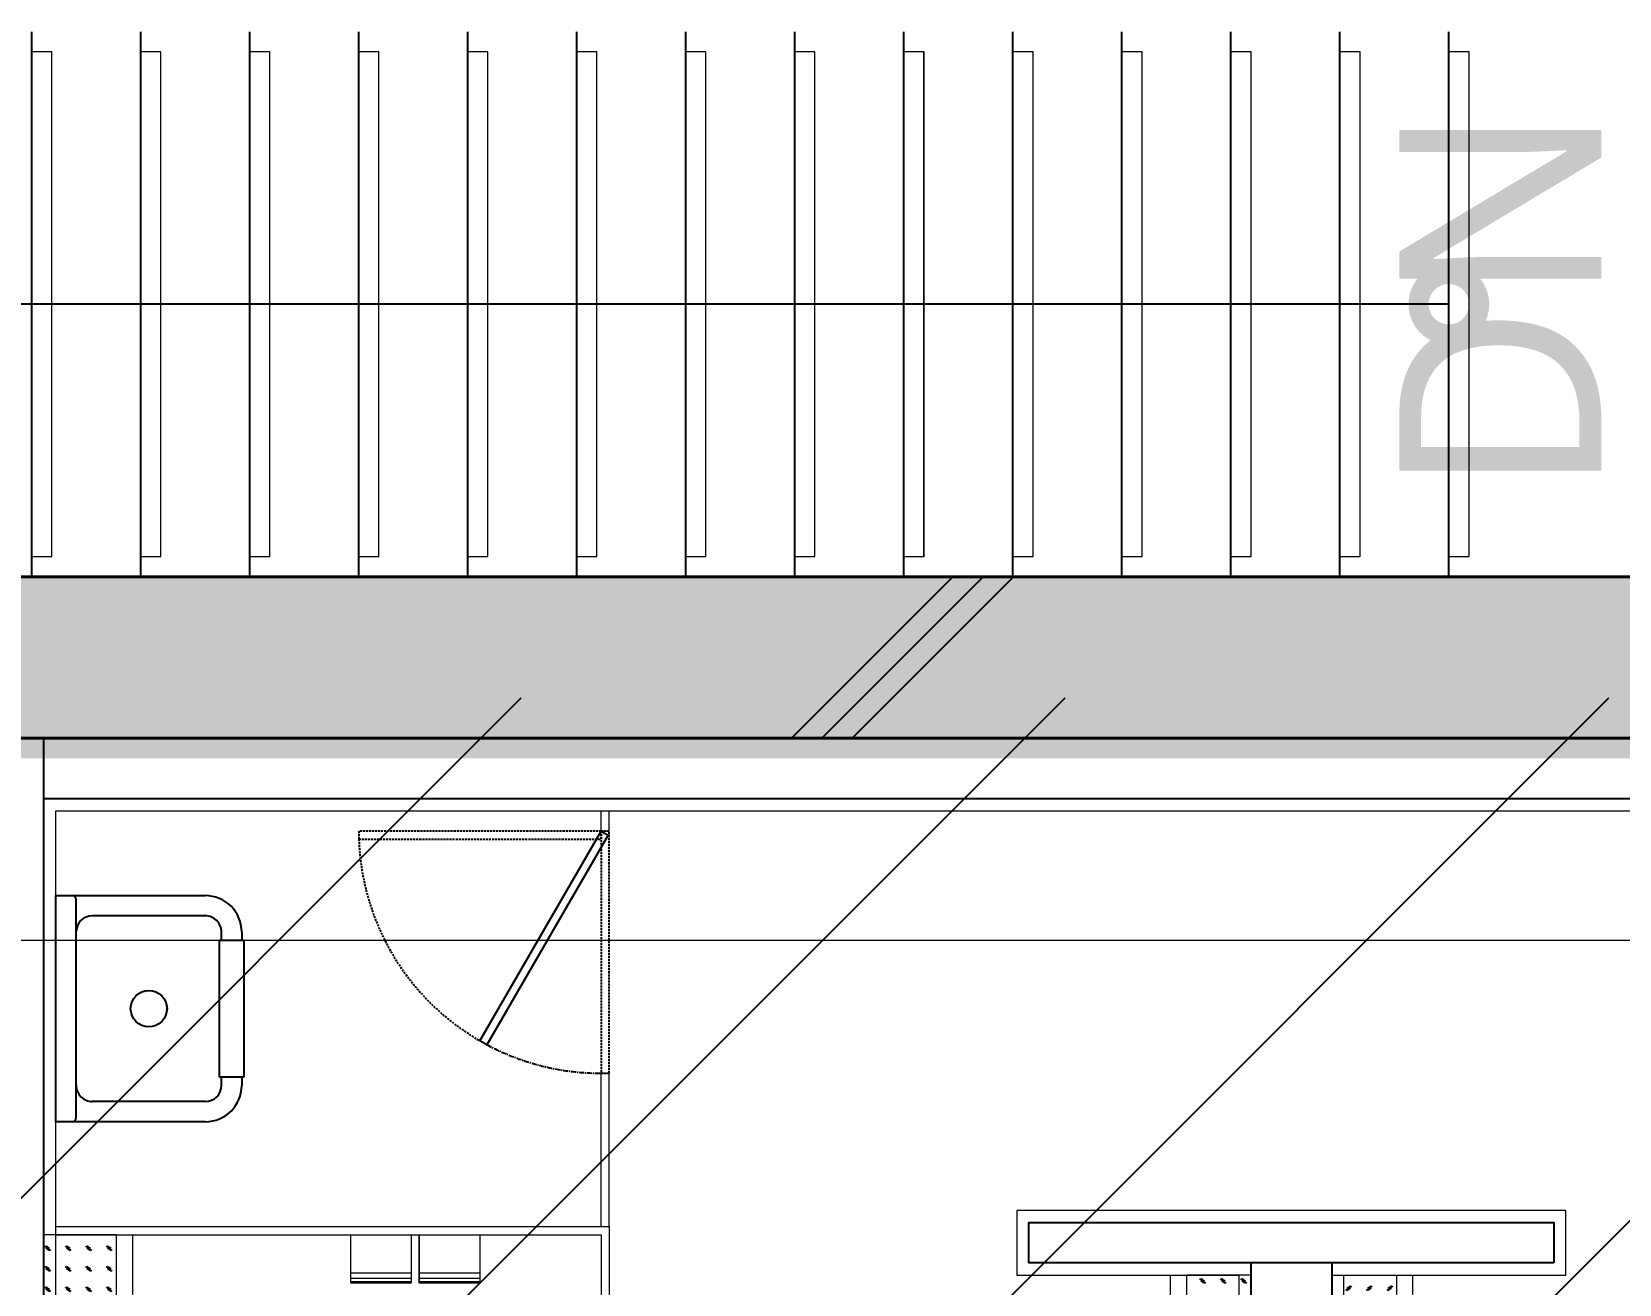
# Model space of a CAD drawing. Header units: millimetres. Extents: x 4739419 to 5837985, y 2291271 to 3446271.
# Drawn here: x 4868682 to 4872614, y 2412538 to 2415641 of the extents above; entities that cross this region are included whole.
import ezdxf
from ezdxf.enums import TextEntityAlignment as Align

# ---------------------------------------------------------------- set-up
doc = ezdxf.new("R2010")
doc.units = ezdxf.units.MM
doc.linetypes.add('XR-평면도$0$CENTER', pattern=[2, 1.25, -0.25, 0.25, -0.25])
doc.linetypes.add('XR-평면도$0$DASHEDX2', pattern=[1.5, 1, -0.5])
doc.layers.get('0').update_dxf_attribs({"color": 255})
for name, color, linetype, lineweight in [('A-XXXX-TXT2', 9, 'Continuous', 25), ('XR-평면도$0$A-CNTL', 9, 'Continuous', 15), ('XR-평면도$0$A-CONC-LIN1', 9, 'Continuous', 40), ('XR-평면도$0$A-DWXM-DOOR', 9, 'Continuous', 25), ('XR-평면도$0$A-ELEV-LIN3', 9, 'Continuous', 18), ('XR-평면도$0$A-FLXM-SANI', 9, 'Continuous', 20), ('XR-평면도$0$A-SSXM-STAIR', 9, 'Continuous', 25), ('XR-평면도$0$A-WAXM-CUBI', 9, 'Continuous', 20), ('XR-평면도$0$A-WAXM-DRYW', 9, 'Continuous', 25), ('XR-평면도$0$A-XXXX-FIN2', 9, 'Continuous', 20), ('XR-평면도$0$A-XXXX-HATC', 9, 'Continuous', 18), ('XR-평면도$0$A-XXXX-SYMB', 9, 'Continuous', 25)]:
    doc.layers.add(name, color=color, linetype=linetype, lineweight=lineweight)
for name, color, linetype in [('HEB-Angle joint', 1, 'Continuous'), ('HEB-Area(PC Topping)', 3, 'Continuous'), ('XR-평면도$0$A-CONC-SOLD', 9, 'Continuous'), ('XR-평면도$0$CO-BATH', 9, 'Continuous')]:
    doc.layers.add(name, color=color, linetype=linetype)
doc.layers.add('XR-평면도$0$A-XXXX-NPLT', color=9, linetype='Continuous', lineweight=15, plot=False)
doc.styles.add('맑은 고딕', font='malgun.ttf')

# ---------------------------------------------------------------- blocks, each defined once
blk = doc.blocks.new('XR-평면도$0$계단실(기준층)230530')
at = {"layer": 'XR-평면도$0$A-ELEV-LIN3'}
for points in [[(-3457071.071627734, 1593620.726618469), (-3457021.071627734, 1593620.726618469), (-3457021.071627734, 1594870.726618468), (-3457071.071627734, 1594870.726618468)], [(-3456801.071627734, 1593620.726618469), (-3456751.071627734, 1593620.726618469), (-3456751.071627734, 1594870.726618468), (-3456801.071627734, 1594870.726618468)], [(-3456531.071627734, 1593620.726618469), (-3456481.071627734, 1593620.726618469), (-3456481.071627734, 1594870.726618468), (-3456531.071627734, 1594870.726618468)], [(-3456261.071627734, 1593620.726617559), (-3456211.071627734, 1593620.726617559), (-3456211.071627734, 1594870.726617558), (-3456261.071627734, 1594870.726617558)], [(-3455991.071627734, 1593620.726617775), (-3455941.071627734, 1593620.726617775), (-3455941.071627734, 1594870.726617774), (-3455991.071627734, 1594870.726617774)], [(-3455721.071627734, 1593620.726617991), (-3455671.071627734, 1593620.726617991), (-3455671.071627734, 1594870.72661799), (-3455721.071627734, 1594870.72661799)], [(-3455451.071627734, 1593620.726617991), (-3455401.071627734, 1593620.726617991), (-3455401.071627734, 1594870.72661799), (-3455451.071627734, 1594870.72661799)], [(-3455181.071627734, 1593620.726617991), (-3455131.071627734, 1593620.726617991), (-3455131.071627734, 1594870.72661799), (-3455181.071627734, 1594870.72661799)], [(-3454911.071627734, 1593620.726617991), (-3454861.071627734, 1593620.726617991), (-3454861.071627734, 1594870.72661799), (-3454911.071627734, 1594870.72661799)], [(-3454641.071627734, 1593620.726617991), (-3454591.071627734, 1593620.726617991), (-3454591.071627734, 1594870.72661799), (-3454641.071627734, 1594870.72661799)], [(-3454371.071627734, 1593620.726617991), (-3454321.071627734, 1593620.726617991), (-3454321.071627734, 1594870.72661799), (-3454371.071627734, 1594870.72661799)], [(-3454101.071627734, 1593620.726617991), (-3454051.071627734, 1593620.726617991), (-3454051.071627734, 1594870.72661799), (-3454101.071627734, 1594870.72661799)], [(-3453831.071627734, 1593620.726618207), (-3453781.071627734, 1593620.726618207), (-3453781.071627734, 1594870.726618206), (-3453831.071627734, 1594870.726618206)], [(-3453561.071627734, 1593620.726618423), (-3453511.071627734, 1593620.726618423), (-3453511.071627734, 1594870.726618422), (-3453561.071627734, 1594870.726618422)]]:
    blk.add_lwpolyline(points, dxfattribs=at)
at = {"layer": 'XR-평면도$0$A-SSXM-STAIR'}
for points in [[(-3457071.071627737, 1593570.726618469), (-3457071.071627737, 1594920.726618468)], [(-3456801.071627737, 1593570.726618469), (-3456801.071627737, 1594920.726618468)], [(-3456531.071627737, 1593570.726618469), (-3456531.071627737, 1594920.726618468)], [(-3456261.071627737, 1593570.726617559), (-3456261.071627737, 1594920.726617558)], [(-3455991.071627737, 1593570.726617775), (-3455991.071627737, 1594920.726617774)], [(-3455721.071627737, 1593570.726617991), (-3455721.071627737, 1594920.72661799)], [(-3455451.071627737, 1593570.726617991), (-3455451.071627737, 1594920.72661799)], [(-3455181.071627737, 1593570.726617991), (-3455181.071627737, 1594920.72661799)], [(-3454911.071627737, 1593570.726617991), (-3454911.071627737, 1594920.72661799)], [(-3454641.071627737, 1593570.726617991), (-3454641.071627737, 1594920.72661799)], [(-3454371.071627737, 1593570.726617991), (-3454371.071627737, 1594920.72661799)], [(-3454101.071627737, 1593570.726617991), (-3454101.071627737, 1594920.72661799)], [(-3453831.071627737, 1593570.726618207), (-3453831.071627737, 1594920.726618206)], [(-3453561.071627737, 1593570.726618423), (-3453561.071627737, 1594920.726618422)]]:
    blk.add_lwpolyline(points, dxfattribs=at)
at = {"layer": 'XR-평면도$0$A-XXXX-SYMB'}
blk.add_lwpolyline([(-3453561.071627737, 1594245.726617558), (-3457946.071627736, 1594245.726617558), (-3457946.071627736, 1595895.726627064), (-3456152.920615464, 1595895.726627064)], dxfattribs=at)
at = {"layer": 'XR-평면도$0$A-XXXX-SYMB', "const_width": 150.0000015000116}
blk.add_lwpolyline([(-3453561.071627737, 1594220.726617558, 1), (-3453561.071627737, 1594270.726617558, 1)], format="xyb", close=True, dxfattribs=at)
blk = doc.blocks.new('XR-평면도$0$중심선(210216)')
at = {"layer": 'XR-평면도$0$A-CNTL', "ltscale": 300}
blk.add_lwpolyline([(-10000, 77000), (186000, 77000)], dxfattribs=at)
blk = doc.blocks.new('XR-평면도$0$CORE_04_기준층(220124)')
at = {"layer": 'XR-평면도$0$A-CONC-SOLD'}
h = blk.add_hatch(dxfattribs=at)
h.set_pattern_fill('CONC', color=256, scale=100, angle=180)
h.set_pattern_definition([(225, (401750.150127176, 745220.5923964353), (2121.320343559642, -2121.320343559643), []), (225, (401750.150127176, 745145.5923964353), (2121.320343559642, -2121.320343559643), []), (225, (401750.150127176, 745070.5923964353), (2121.320343559642, -2121.320343559643), [])])
h.paths.add_polyline_path([(400, -2950), (400, -400), (5350, -400), (5350, -2950), (4850.000000367872, -2950), (4850.000000367872, -3200), (5600, -3200), (5600, -400), (9450, -400), (9450, -3485), (9850, -3485), (9850, 0), (0, 0), (0, -12400.00000000047), (8199.999999999534, -12400.00000000047), (8199.999999999534, -12000.00000000047), (7450, -12000.00000000047), (7450, -8350), (7200, -8350), (7200, -8750), (6800, -8750), (6800, -9000), (7200, -9000), (7200, -12000.00000000047), (400, -12000.00000000047), (400, -9000), (5700, -9000), (5700, -8750), (4600, -8750), (4600, -5850), (7200, -5850), (7200, -7250), (7450, -7250), (7450, -5600), (3950, -5600), (3950, -5850), (4350, -5850), (4350, -8750), (2950, -8750), (2950, -5850), (3350, -5850), (3350, -5600), (2199.999999632011, -5600), (2199.999999632011, -5850), (2700, -5850), (2700, -8750), (400, -8750), (400, -5850), (899.9999996320112, -5850), (899.9999996320112, -5600), (400, -5600), (400, -3200), (1000.000000367872, -3200), (1000.000000367872, -2950)])
h.paths.add_polyline_path([(3550.000000367872, -3200), (3550.000000367872, -2950), (2300.000000367872, -2950), (2300.000000367872, -3200)], flags=17)
h.paths.add_polyline_path([(9450, -12000.00000000047), (9315, -12000.00000000047), (9315, -12400.00000000047), (9850, -12400.00000000047), (9850, -5300), (9450, -5300)])
at = {"layer": 'XR-평면도$0$A-XXXX-HATC'}
h = blk.add_hatch(color=253, dxfattribs=at)
h.dxf.hatch_style = 1
h.paths.add_polyline_path([(0, -12400.00000000047), (0, 0), (9850, 0), (9850, -3485), (9450, -3485), (9450, -400), (5600, -400), (5600, -3200), (4800.000000367872, -3200), (4800.000000367872, -2950), (5350, -2950), (5350, -400), (2949.999999632128, -400), (400, -400), (400, -2950), (950.0000003678724, -2950), (950.0000003678724, -3200), (400, -3200), (400, -5600), (899.9999996320112, -5600), (899.9999996320112, -5850), (400, -5850), (400, -8750), (2700, -8750), (2700, -5850), (2199.999999632011, -5850), (2199.999999632011, -5600), (3335, -5600), (3335, -5850), (2950, -5850), (2950, -8750), (4350, -8750), (4350, -5850), (3965, -5850), (3965, -5600), (7450, -5600), (7450, -7235), (7200, -7235), (7200, -5850), (4600, -5850), (4600, -8750), (5685, -8750), (5685, -9000), (400, -9000), (400, -12000.00000000047), (7200, -12000.00000000047), (7200, -9000), (6815, -9000), (6815, -8750), (7200, -8750), (7200, -8365), (7450, -8365), (7450, -12000.00000000047), (8184.999999999534, -12000.00000000047), (8184.999999999534, -12400.00000000047)])
at = {"layer": 'XR-평면도$0$A-CONC-LIN1'}
for points in [[(8184.999999999534, -12400.00000000047), (0, -12400.00000000047), (0, 0), (9850, 0), (9850, -3485)], [(7200, -12000.00000000047), (400, -12000.00000000047), (400, -9000)]]:
    blk.add_lwpolyline(points, dxfattribs=at)
blk = doc.blocks.new('XR-평면도$0$B-506')
at = {"layer": 'XR-평면도$0$CO-BATH'}
for p, q in [((-280, 0), (280, 0)), ((-280, -370), (-280, 0)), ((280, 0), (280, -370)), ((-270, -50), (270, -50)), ((-230, -370), (-230, -90)), ((230, -370), (230, -90)), ((-190, -410), (-170, -410)), ((-170, -405), (170, -405)), ((-170, -460), (-170, -405)), ((170, -405), (170, -460)), ((170, -410), (190, -410)), ((-170, -460), (-190, -460)), ((-170, -465), (-170, -460)), ((170, -465), (-170, -465)), ((170, -460), (170, -465)), ((190, -460), (170, -460))]:
    blk.add_line(p, q, dxfattribs=at)
blk.add_circle((0, -230), 45, dxfattribs=at)
for centre, radius, start, end in [((-270, -40), 10, 180, 270), ((-190, -90), 40, 90, 180), ((190, -90), 40, 0, 90), ((270, -40), 10, 270, 0), ((-190, -370), 90, 180, 270), ((-190, -370), 40, 180, 270), ((190, -370), 40, 270, 0), ((190, -370), 90, 270, 0)]:
    blk.add_arc(centre, radius, start, end, dxfattribs=at)
blk = doc.blocks.new('XR-평면도$0$화장실(4F)')
at = {"layer": 'XR-평면도$0$A-XXXX-NPLT'}
h = blk.add_hatch(dxfattribs=at)
h.set_pattern_fill('GLASS', color=256, scale=2, angle=270)
h.set_pattern_definition([(33.69009999999979, (116607.4399999791, 133972.5326114475), (101.5999775347749, 50.80006779296532), [18.316194, -164.8457968]), (33.69009999999979, (116610.4879999791, 133971.5166114475), (101.5999775347749, 50.80006779296532), [10.9897164, -172.1722744]), (33.69009999999979, (116610.4879999791, 133977.6126114475), (101.5999775347749, 50.80006779296532), [10.9897164, -172.1722744])])
h.paths.add_polyline_path([(4499.999999983964, 3000.000000001863), (4659.999999982014, 3000.000000001863), (4660.022754836133, 1330.00000000309), (4500.022754838199, 1330.00000000309)])
h = blk.add_hatch(dxfattribs=at)
h.set_pattern_fill('GLASS', color=256, scale=2, angle=270)
h.set_pattern_definition([(146.3099, (-107087.4400000146, 133942.5326114476), (-101.5999775347749, 50.80006779296534), [18.316194, -164.8457968]), (146.3099, (-107090.4880000146, 133941.5166114477), (-101.5999775347749, 50.80006779296534), [10.9897164, -172.1722744]), (146.3099, (-107090.4880000146, 133947.6126114477), (-101.5999775347749, 50.80006779296534), [10.9897164, -172.1722744])])
h.paths.add_polyline_path([(5019.99999998085, 3000.000000001995), (4859.9999999828, 3000.000000001995), (4859.999999980966, 1330.000000003276), (5019.9999999789, 1330.000000003277)])
h = blk.add_hatch(dxfattribs=at)
h.set_pattern_fill('GLASS', color=256, scale=2, angle=270)
h.set_pattern_definition([(146.3099, (-104277.4399999973, 133912.5326114474), (-101.5999775347749, 50.80006779296534), [18.316194, -164.8457968]), (146.3099, (-104280.4879999973, 133911.5166114474), (-101.5999775347749, 50.80006779296534), [10.9897164, -172.1722744]), (146.3099, (-104280.4879999973, 133917.6126114475), (-101.5999775347749, 50.80006779296534), [10.9897164, -172.1722744])])
h.paths.add_polyline_path([(7849.999999999884, 3000.000000001863), (7669.999999999767, 3000.000000001863), (7669.999999999884, 1230.000000001863), (7849.999999999884, 1230.000000001863)])
at = {"layer": 'XR-평면도$0$A-DWXM-DOOR', "color": 8, "linetype": 'XR-평면도$0$DASHEDX2', "ltscale": 5}
for points in [[(6449.999999999884, 830), (6449.999999999884, 230), (6469.999999988708, 230), (6469.999999988708, 830)], [(6469.999999988708, 230), (7069.999999988708, 230), (7069.999999988708, 249.9999999888241), (6469.999999988708, 249.9999999888241)]]:
    blk.add_lwpolyline(points, close=True, dxfattribs=at)
at = {"layer": 'XR-평면도$0$A-DWXM-DOOR'}
blk.add_lwpolyline([(6769.999999988708, 749.6152422707528), (6469.999999988708, 230), (6452.679491923074, 239.9999999944121), (6752.679491923074, 759.6152422651649)], close=True, dxfattribs=at)
at = {"layer": 'XR-평면도$0$A-DWXM-DOOR', "color": 1, "linetype": 'XR-평면도$0$CENTER', "ltscale": 10}
blk.add_arc((6469.999999988708, 230), 600, 61.91021321249633, 90, dxfattribs=at)
at = {"layer": 'XR-평면도$0$A-DWXM-DOOR', "color": 8, "linetype": 'XR-평면도$0$DASHEDX2', "ltscale": 5}
blk.add_arc((6469.999999988708, 230), 600, 1.91021316460387, 59.99999998049327, dxfattribs=at)
at = {"layer": 'XR-평면도$0$A-ELEV-LIN3'}
for points in [[(4499.999999983091, 3000.000000001863), (4659.999999982247, 3000.000000001863), (4659.999999984342, 1330.000000003207), (4499.999999984779, 1330.000000002974), (4499.999999983091, 3000.000000001863)], [(5019.999999981403, 3000.000000001995), (4859.999999982247, 3000.000000001995), (4859.999999980151, 1330.000000003393), (5019.999999979715, 1330.00000000316), (5019.999999981403, 3000.000000001995)]]:
    blk.add_lwpolyline(points, dxfattribs=at)
blk.add_lwpolyline([(7669.999999999884, 1230.000000001863), (7849.999999999884, 1230.000000001863), (7849.999999999884, 3000.000000001863), (7669.999999999534, 3000.000000001863), (7669.999999999876, 1230.000000001863)], close=True, dxfattribs=at)
at = {"layer": 'XR-평면도$0$A-FLXM-SANI', "color": 9}
for p, q in [((6769.999999999884, 1230.000000001863), (6769.999999999884, 1350.000000001863)), ((6769.999999999884, 1350.000000001863), (6919.999999999884, 1350.000000001863)), ((6919.999999999884, 1345.623318837956), (6769.999999999884, 1345.623318837956)), ((6919.999999999884, 1337.669242853299), (6769.999999999884, 1337.669242853299)), ((6919.999999999884, 1350.000000001863), (6919.999999999884, 1230.000000001863)), ((6939.999999999884, 1350.000000001863), (7089.999999999884, 1350.000000001863)), ((6939.999999999884, 1230.000000001863), (6939.999999999884, 1350.000000001863)), ((7089.999999999884, 1345.623318837956), (6939.999999999884, 1345.623318837956)), ((7089.999999999884, 1337.669242853299), (6939.999999999884, 1337.669242853299)), ((7089.999999999884, 1350.000000001863), (7089.999999999884, 1230.000000001863)), ((6919.999999999884, 1324.790544914082), (6769.999999999884, 1324.790544914082)), ((7089.999999999884, 1324.790544914082), (6939.999999999884, 1324.790544914082))]:
    blk.add_line(p, q, dxfattribs=at)
at = {"layer": 'XR-평면도$0$A-WAXM-CUBI'}
for p, q in [((7629.999999999534, 3000.000000001863), (7629.999999999534, 1230.000000001863)), ((6469.999999999884, 830), (6449.999999999884, 830)), ((6469.999999999884, 230), (6449.999999999884, 230))]:
    blk.add_line(p, q, dxfattribs=at)
for points in [[(7819.999999999884, 1210.000000001863), (6449.999999999884, 1210.000000001863), (6449.999999999884, 1390.000000001863)], [(7819.999999999884, 1230.000000001863), (6469.999999999884, 1230.000000001863), (6469.999999999884, 1390.000000001863)], [(6449.999999999884, 1210.000000001863), (6449.999999999884, 830)], [(6469.999999999884, 1210.000000001863), (6469.999999999884, 830)], [(6449.999999999884, 230), (6449.999999999884, 180.0000000000614)], [(6469.999999999884, 230), (6469.999999999884, 180.0000000000606)]]:
    blk.add_lwpolyline(points, dxfattribs=at)
at = {"layer": 'XR-평면도$0$A-WAXM-DRYW'}
blk.add_line((2600.000000000058, 150.0000000002328), (7849.999999999884, 150.0000000002328), dxfattribs=at)
for points in [[(7849.999999999884, 3200.000000001397), (7849.999999999884, 0)], [(4659.999999980617, 1300.000000003027), (4659.999999982247, 3000.000000001863)], [(4859.999999982247, 3000.000000001863), (4859.999999980617, 1300.000000003027)], [(4109.999999982247, 1300.000000003725), (4659.999999980617, 1300.00000000326)], [(4659.999999984379, 1300.00000000162), (5409.999999980617, 1300.000000002561), (5409.999999980617, 1200.000000002561), (4109.99999998213, 1200.000000003725), (4109.999999982247, 1300.000000003725)]]:
    blk.add_lwpolyline(points, dxfattribs=at)
at = {"layer": 'XR-평면도$0$A-XXXX-FIN2'}
for p, q in [((5059.999999980559, 1330.000000002883), (5059.999999980559, 3000.000000001995)), ((4459.999999983935, 1330.000000003243), (4459.999999983935, 2970.000000001883))]:
    blk.add_line(p, q, dxfattribs=at)
blk.add_lwpolyline([(2599.939882262319, 1100.000001132488), (2630.000000000058, 1100.000001132488), (2630.000000000058, 1170.000000003492), (3080.000000000175, 1170.000000003958), (3080.000000000058, 1330.000000003958), (2630.000000000058, 1330.00000000326), (2630.000000000058, 2970.000000002095), (4629.999999982247, 2970.000000001863), (4629.999999980617, 1330.000000003027), (4079.999999982363, 1330.000000003725), (4079.999999982247, 1170.000000003725), (5439.999999980617, 1170.000000002561), (5439.999999980617, 1330.000000002561), (4889.999999980617, 1330.000000003027), (4889.999999982247, 2970.000000001863), (7819.999999999884, 2970.000000001863), (7819.999999999884, 180), (2630.000000000058, 180.0000000002328), (2630.000000000058, 200.0000011296943)], dxfattribs=at)
at = {"layer": 'XR-평면도$0$CO-BATH', "rotation": 270}
blk.add_blockref('XR-평면도$0$B-506', (7819.999999999884, 670), dxfattribs=at)

msp = doc.modelspace()

# ---------------------------------------------------------------- hatches: boundary and pattern name
at = {"layer": 'HEB-Area(PC Topping)'}
h = msp.add_hatch(dxfattribs=at)
h.set_pattern_fill('ANSI31', color=256, scale=300)
h.set_pattern_definition([(45, (152467.4451621212, -0.0009776512160897255), (-673.5192090801866, 673.5192090801866), [])])
h.paths.add_polyline_path([(4865461.816701667, 2413991.224557994), (4865511.822270834, 2394416.614147173), (4898114.539886151, 2394416.614147173), (4898114.539886164, 2377621.693733729), (4911154.53988619, 2377621.694711374), (4911154.539886164, 2394421.693733723), (4943111.809536785, 2394421.693733723), (4943111.809536785, 2413991.224557994), (4905611.806670832, 2413991.224557994), (4905611.82386655, 2410391.224557994), (4903611.809536785, 2410391.224557994), (4903611.826732503, 2413991.224557994)])

# ---------------------------------------------------------------- linework, layer by layer
at = {"layer": 'HEB-Angle joint', "const_width": 300}
msp.add_lwpolyline([(4903611.826732503, 2413991.225535645), (4865461.816701667, 2413991.225535645), (4865511.822270834, 2394416.615124824), (4898114.539886151, 2394416.615124824), (4898114.539886164, 2377621.694711381), (4911154.53988619, 2377621.695689025), (4911154.539886164, 2394421.694711374), (4943111.809536785, 2394421.694711374), (4943111.809536785, 2413991.225535645), (4905611.806670832, 2413991.225535645), (4905611.82386655, 2410391.225535645), (4903611.809536785, 2410391.225535645), (4903611.826732503, 2413991.225535645)], dxfattribs=at)

# ---------------------------------------------------------------- block references
for name, p in [('XR-평면도$0$계단실(기준층)230530', (8325752.888159999, 820720.6331393961)), ('XR-평면도$0$계단실(기준층)230530', (8325752.895324881, 820720.6331393961)), ('XR-평면도$0$계단실(기준층)230530', (8325752.895324881, 820720.6331393961)), ('XR-평면도$0$CORE_04_기준층(220124)', (4866711.809536785, 2426291.225535645)), ('XR-평면도$0$CORE_04_기준층(220124)', (4866711.816701667, 2426291.225535645)), ('XR-평면도$0$CORE_04_기준층(220124)', (4866711.816701667, 2426291.225535645))]:
    msp.add_blockref(name, p)
at = {"rotation": 180}
for p in [(4876561.809536772, 2413891.225535645), (4876561.816701654, 2413891.225535645), (4876561.816701654, 2413891.225535645)]:
    msp.add_blockref('XR-평면도$0$화장실(4F)', p, dxfattribs=at)
at = {"layer": 'XR-평면도$0$A-CNTL'}
msp.add_blockref('XR-평면도$0$중심선(210216)', (4866111.809536785, 2336391.225535645), dxfattribs=at)

# ---------------------------------------------------------------- texts
at = {"layer": 'A-XXXX-TXT2', "ltscale": 100, "style": '맑은 고딕'}
msp.add_text('DN', height=500, rotation=90, dxfattribs=at).set_placement((4872319.290218193, 2414975.848605382), align=Align.MIDDLE_CENTER)

doc.saveas('drawing.dxf')
